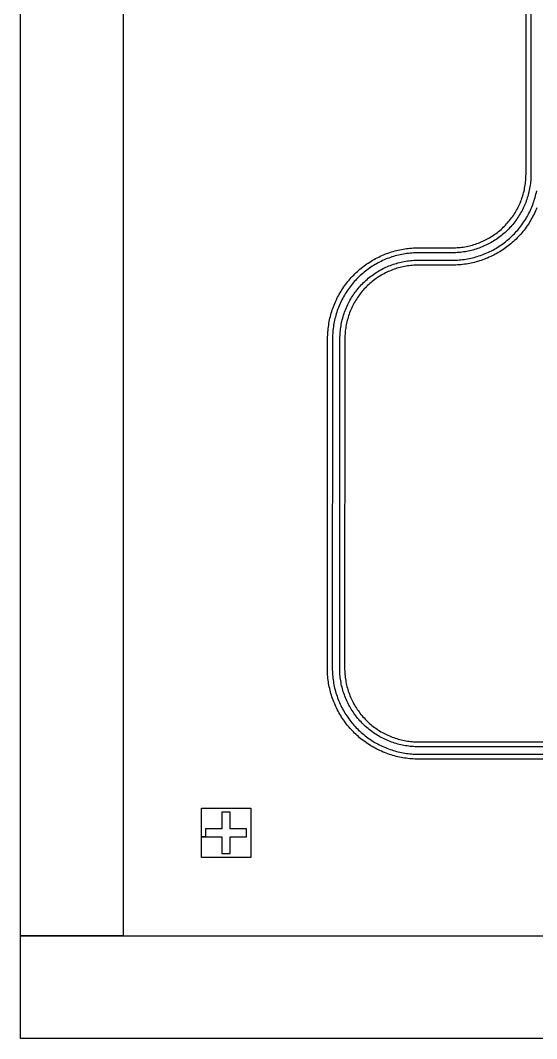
# Model space of a CAD drawing. Extents: x -2500 to 2500, y -2500 to 2500.
# Drawn here: x -2500 to -1245, y -2500 to -26 of the extents above; entities that cross this region are included whole.
import ezdxf

# ---------------------------------------------------------------- set-up
doc = ezdxf.new("R2010")
doc.units = 0
doc.layers.add('L0D0', color=1, linetype='CONTINUOUS')

msp = doc.modelspace()

# ---------------------------------------------------------------- linework, layer by layer
at = {"layer": 'L0D0'}
for points in [[(-2500, -2500), (-2500, -2250), (-2250, -2250), (2250, -2250), (2250, 2250), (-2250, 2250), (-2250, -2250), (-2500, -2250), (-2500, 2500), (2500, 2500), (2500, -2500)], [(-2060, -2060), (-2060, -2010), (-2050, -2010), (-2010, -2010), (-2010, -2050), (-1990, -2050), (-1990, -2010), (-1950, -2010), (-1950, -1990), (-1990, -1990), (-1990, -1950), (-2010, -1950), (-2010, -1990), (-2050, -1990), (-2050, -2010), (-2060, -2010), (-2060, -1940), (-1940, -1940), (-1940, -2060)]]:
    msp.add_lwpolyline(points, close=True, dxfattribs=at)
for points in [[(-950, -1821), (-1532.833, -1821), (-1537.018, -1820.96), (-1541.201, -1820.842), (-1545.381, -1820.644), (-1549.556, -1820.366), (-1553.726, -1820.01), (-1557.887, -1819.575), (-1562.04, -1819.061), (-1566.183, -1818.469), (-1570.314, -1817.799), (-1574.431, -1817.05), (-1578.533, -1816.223), (-1582.619, -1815.319), (-1586.687, -1814.338), (-1590.735, -1813.28), (-1594.763, -1812.145), (-1598.769, -1810.935), (-1602.751, -1809.649), (-1606.708, -1808.287), (-1610.638, -1806.851), (-1614.541, -1805.341), (-1618.414, -1803.757), (-1622.257, -1802.1), (-1626.068, -1800.371), (-1629.845, -1798.569), (-1633.587, -1796.697), (-1637.293, -1794.754), (-1640.962, -1792.741), (-1644.592, -1790.659), (-1648.182, -1788.509), (-1651.731, -1786.291), (-1655.237, -1784.007), (-1658.699, -1781.656), (-1662.116, -1779.24), (-1665.486, -1776.76), (-1668.809, -1774.217), (-1672.083, -1771.611), (-1675.308, -1768.944), (-1678.481, -1766.216), (-1681.602, -1763.428), (-1684.67, -1760.582), (-1687.683, -1757.679), (-1690.641, -1754.718), (-1693.542, -1751.703), (-1696.386, -1748.633), (-1699.17, -1745.509), (-1701.896, -1742.334), (-1704.56, -1739.107), (-1707.164, -1735.831), (-1709.704, -1732.506), (-1712.181, -1729.133), (-1714.594, -1725.714), (-1716.942, -1722.25), (-1719.224, -1718.742), (-1721.438, -1715.192), (-1723.586, -1711.6), (-1725.665, -1707.968), (-1727.674, -1704.298), (-1729.614, -1700.59), (-1731.483, -1696.846), (-1733.281, -1693.067), (-1735.008, -1689.255), (-1736.661, -1685.411), (-1738.242, -1681.537), (-1739.749, -1677.633), (-1741.182, -1673.701), (-1742.54, -1669.743), (-1743.823, -1665.76), (-1745.03, -1661.753), (-1746.161, -1657.724), (-1747.216, -1653.675), (-1748.194, -1649.606), (-1749.095, -1645.519), (-1749.918, -1641.416), (-1750.663, -1637.299), (-1751.33, -1633.168), (-1751.919, -1629.025), (-1752.429, -1624.871), (-1752.861, -1620.709), (-1753.214, -1616.539), (-1753.487, -1612.363), (-1753.682, -1608.183), (-1753.797, -1604), (-1753.833, -1599.826), (-1753.833, -1599.816), (-1753.167, -799.816), (-1753.124, -795.636), (-1753.001, -791.457), (-1752.8, -787.282), (-1752.52, -783.111), (-1752.161, -778.946), (-1751.724, -774.789), (-1751.208, -770.641), (-1750.613, -766.503), (-1749.941, -762.378), (-1749.19, -758.265), (-1748.362, -754.168), (-1747.456, -750.087), (-1746.474, -746.024), (-1745.415, -741.98), (-1744.279, -737.957), (-1743.068, -733.956), (-1741.781, -729.979), (-1740.419, -726.027), (-1738.982, -722.101), (-1737.472, -718.204), (-1735.888, -714.335), (-1734.232, -710.497), (-1732.503, -706.691), (-1730.702, -702.919), (-1728.83, -699.181), (-1726.888, -695.479), (-1724.876, -691.815), (-1722.796, -688.19), (-1720.647, -684.604), (-1718.43, -681.06), (-1716.147, -677.558), (-1713.799, -674.1), (-1711.385, -670.687), (-1708.907, -667.321), (-1706.366, -664.001), (-1703.762, -660.731), (-1701.098, -657.51), (-1698.372, -654.341), (-1695.588, -651.223), (-1692.744, -648.159), (-1689.844, -645.149), (-1686.887, -642.194), (-1683.874, -639.296), (-1680.807, -636.455), (-1677.688, -633.673), (-1674.516, -630.95), (-1671.293, -628.288), (-1668.02, -625.687), (-1664.699, -623.149), (-1661.33, -620.674), (-1657.915, -618.263), (-1654.455, -615.917), (-1650.952, -613.637), (-1647.406, -611.424), (-1643.818, -609.278), (-1640.191, -607.2), (-1636.525, -605.192), (-1632.822, -603.253), (-1629.082, -601.384), (-1625.308, -599.586), (-1621.501, -597.861), (-1617.662, -596.207), (-1613.792, -594.626), (-1609.893, -593.119), (-1605.966, -591.686), (-1602.013, -590.328), (-1598.034, -589.044), (-1594.033, -587.836), (-1590.009, -586.704), (-1585.964, -585.648), (-1581.9, -584.669), (-1577.818, -583.767), (-1573.72, -582.942), (-1569.608, -582.195), (-1565.481, -581.525), (-1561.343, -580.934), (-1557.194, -580.422), (-1553.037, -579.988), (-1548.872, -579.632), (-1544.701, -579.356), (-1540.525, -579.158), (-1536.347, -579.04), (-1532.167, -579), (-1450, -579), (-1446.201, -578.96), (-1442.403, -578.839), (-1438.609, -578.637), (-1434.82, -578.355), (-1431.038, -577.993), (-1427.264, -577.55), (-1423.5, -577.028), (-1419.749, -576.425), (-1416.011, -575.743), (-1412.288, -574.982), (-1408.583, -574.143), (-1404.896, -573.224), (-1401.229, -572.228), (-1397.585, -571.154), (-1393.964, -570.003), (-1390.368, -568.775), (-1386.799, -567.471), (-1383.259, -566.092), (-1379.748, -564.638), (-1376.27, -563.11), (-1372.824, -561.508), (-1369.414, -559.834), (-1366.039, -558.087), (-1362.703, -556.27), (-1359.405, -554.381), (-1356.149, -552.424), (-1352.935, -550.397), (-1349.765, -548.303), (-1346.639, -546.142), (-1343.561, -543.915), (-1340.53, -541.624), (-1337.549, -539.268), (-1334.618, -536.85), (-1331.739, -534.37), (-1328.914, -531.83), (-1326.143, -529.23), (-1323.428, -526.572), (-1320.77, -523.857), (-1318.17, -521.086), (-1315.63, -518.261), (-1313.15, -515.382), (-1310.732, -512.451), (-1308.376, -509.47), (-1306.085, -506.439), (-1303.858, -503.361), (-1301.697, -500.235), (-1299.603, -497.065), (-1297.576, -493.851), (-1295.619, -490.595), (-1293.73, -487.297), (-1291.913, -483.961), (-1290.166, -480.586), (-1288.492, -477.176), (-1286.89, -473.73), (-1285.362, -470.252), (-1283.908, -466.741), (-1282.529, -463.201), (-1281.225, -459.632), (-1279.997, -456.036), (-1278.846, -452.415), (-1277.772, -448.771), (-1276.776, -445.104), (-1275.857, -441.417), (-1275.018, -437.712), (-1274.257, -433.989), (-1273.575, -430.251), (-1272.972, -426.5), (-1272.45, -422.736), (-1272.007, -418.962), (-1271.645, -415.18), (-1271.363, -411.391), (-1271.161, -407.597), (-1271.04, -403.799), (-1271, -400), (-1271, 1000)], [(-1259, 1000), (-1259, -400), (-1259.04, -403.896), (-1259.159, -407.791), (-1259.358, -411.682), (-1259.636, -415.568), (-1259.993, -419.448), (-1260.429, -423.32), (-1260.944, -427.182), (-1261.538, -431.033), (-1262.21, -434.871), (-1262.961, -438.694), (-1263.789, -442.501), (-1264.694, -446.291), (-1265.677, -450.061), (-1266.737, -453.811), (-1267.873, -457.538), (-1269.084, -461.241), (-1270.371, -464.919), (-1271.733, -468.57), (-1273.169, -472.192), (-1274.678, -475.784), (-1276.26, -479.344), (-1277.915, -482.872), (-1279.641, -486.365), (-1281.438, -489.822), (-1283.306, -493.242), (-1285.242, -496.623), (-1287.248, -499.963), (-1289.321, -503.262), (-1291.46, -506.519), (-1293.666, -509.73), (-1295.937, -512.896), (-1298.272, -516.016), (-1300.67, -519.087), (-1303.13, -522.108), (-1305.652, -525.078), (-1308.233, -527.997), (-1310.874, -530.862), (-1313.572, -533.673), (-1316.327, -536.428), (-1319.138, -539.126), (-1322.003, -541.767), (-1324.922, -544.348), (-1327.892, -546.87), (-1330.913, -549.33), (-1333.984, -551.728), (-1337.104, -554.063), (-1340.27, -556.334), (-1343.481, -558.54), (-1346.738, -560.679), (-1350.037, -562.752), (-1353.377, -564.758), (-1356.758, -566.694), (-1360.178, -568.562), (-1363.635, -570.359), (-1367.128, -572.085), (-1370.656, -573.74), (-1374.216, -575.322), (-1377.808, -576.831), (-1381.43, -578.267), (-1385.081, -579.629), (-1388.759, -580.916), (-1392.462, -582.127), (-1396.189, -583.263), (-1399.939, -584.323), (-1403.709, -585.306), (-1407.499, -586.211), (-1411.306, -587.039), (-1415.129, -587.79), (-1418.967, -588.462), (-1422.818, -589.056), (-1426.68, -589.571), (-1430.552, -590.007), (-1434.432, -590.364), (-1438.318, -590.642), (-1442.209, -590.841), (-1446.104, -590.96), (-1450, -591), (-1532.167, -591), (-1536.268, -591.04), (-1540.368, -591.161), (-1544.464, -591.362), (-1548.556, -591.644), (-1552.641, -592.005), (-1556.719, -592.447), (-1560.787, -592.969), (-1564.844, -593.57), (-1568.889, -594.251), (-1572.919, -595.012), (-1576.934, -595.851), (-1580.931, -596.769), (-1584.91, -597.765), (-1588.868, -598.839), (-1592.805, -599.99), (-1596.718, -601.218), (-1600.606, -602.523), (-1604.468, -603.904), (-1608.302, -605.361), (-1612.107, -606.893), (-1615.881, -608.498), (-1619.623, -610.178), (-1623.331, -611.931), (-1627.004, -613.756), (-1630.641, -615.653), (-1634.239, -617.621), (-1637.798, -619.659), (-1641.317, -621.766), (-1644.793, -623.943), (-1648.226, -626.187), (-1651.615, -628.498), (-1654.957, -630.875), (-1658.252, -633.317), (-1661.499, -635.823), (-1664.696, -638.392), (-1667.842, -641.024), (-1670.935, -643.717), (-1673.975, -646.47), (-1676.961, -649.283), (-1679.89, -652.153), (-1682.763, -655.08), (-1685.578, -658.064), (-1688.334, -661.101), (-1691.029, -664.193), (-1693.664, -667.336), (-1696.236, -670.531), (-1698.745, -673.775), (-1701.19, -677.068), (-1703.569, -680.409), (-1705.883, -683.795), (-1708.13, -687.227), (-1710.309, -690.701), (-1712.42, -694.218), (-1714.461, -697.776), (-1716.432, -701.372), (-1718.332, -705.007), (-1720.16, -708.679), (-1721.916, -712.385), (-1723.598, -716.126), (-1725.207, -719.898), (-1726.742, -723.702), (-1728.202, -727.535), (-1729.586, -731.396), (-1730.894, -735.283), (-1732.126, -739.195), (-1733.281, -743.131), (-1734.358, -747.088), (-1735.357, -751.066), (-1736.278, -755.063), (-1737.121, -759.077), (-1737.885, -763.106), (-1738.569, -767.15), (-1739.174, -771.207), (-1739.699, -775.275), (-1740.144, -779.352), (-1740.509, -783.437), (-1740.794, -787.529), (-1740.999, -791.625), (-1741.123, -795.725), (-1741.167, -799.826), (-1741.833, -1599.826), (-1741.796, -1603.931), (-1741.679, -1608.036), (-1741.481, -1612.137), (-1741.202, -1616.233), (-1740.843, -1620.323), (-1740.403, -1624.405), (-1739.884, -1628.478), (-1739.285, -1632.54), (-1738.606, -1636.589), (-1737.847, -1640.624), (-1737.009, -1644.644), (-1736.093, -1648.646), (-1735.098, -1652.63), (-1734.025, -1656.593), (-1732.875, -1660.534), (-1731.647, -1664.452), (-1730.343, -1668.345), (-1728.962, -1672.212), (-1727.506, -1676.051), (-1725.974, -1679.86), (-1724.368, -1683.639), (-1722.688, -1687.385), (-1720.935, -1691.098), (-1719.109, -1694.775), (-1717.211, -1698.416), (-1715.242, -1702.019), (-1713.203, -1705.583), (-1711.094, -1709.106), (-1708.917, -1712.586), (-1706.671, -1716.024), (-1704.358, -1719.416), (-1701.979, -1722.763), (-1699.535, -1726.062), (-1697.026, -1729.312), (-1694.455, -1732.512), (-1691.82, -1735.662), (-1689.125, -1738.759), (-1686.369, -1741.802), (-1683.554, -1744.791), (-1680.68, -1747.724), (-1677.75, -1750.6), (-1674.763, -1753.417), (-1671.722, -1756.176), (-1668.627, -1758.874), (-1665.48, -1761.511), (-1662.282, -1764.085), (-1659.034, -1766.597), (-1655.737, -1769.044), (-1652.392, -1771.425), (-1649.002, -1773.741), (-1645.566, -1775.989), (-1642.087, -1778.17), (-1638.566, -1780.282), (-1635.004, -1782.324), (-1631.403, -1784.296), (-1627.764, -1786.197), (-1624.088, -1788.026), (-1620.377, -1789.782), (-1616.632, -1791.465), (-1612.854, -1793.074), (-1609.046, -1794.609), (-1605.208, -1796.068), (-1601.343, -1797.452), (-1597.451, -1798.76), (-1593.534, -1799.991), (-1589.594, -1801.145), (-1585.631, -1802.221), (-1581.649, -1803.219), (-1577.647, -1804.139), (-1573.628, -1804.98), (-1569.594, -1805.742), (-1565.545, -1806.424), (-1561.484, -1807.027), (-1557.412, -1807.55), (-1553.33, -1807.993), (-1549.24, -1808.355), (-1545.144, -1808.637), (-1541.043, -1808.839), (-1536.939, -1808.96), (-1532.833, -1809), (-950, -1809)], [(-950, -1791), (-1532.833, -1791), (-1536.731, -1790.96), (-1540.628, -1790.841), (-1544.521, -1790.642), (-1548.41, -1790.364), (-1552.292, -1790.006), (-1556.166, -1789.57), (-1560.03, -1789.054), (-1563.883, -1788.459), (-1567.722, -1787.786), (-1571.548, -1787.035), (-1575.357, -1786.206), (-1579.148, -1785.3), (-1582.921, -1784.316), (-1586.672, -1783.255), (-1590.401, -1782.118), (-1594.106, -1780.905), (-1597.785, -1779.617), (-1601.438, -1778.254), (-1605.061, -1776.817), (-1608.655, -1775.306), (-1612.217, -1773.722), (-1615.746, -1772.065), (-1619.241, -1770.337), (-1622.699, -1768.538), (-1626.12, -1766.669), (-1629.502, -1764.73), (-1632.844, -1762.723), (-1636.144, -1760.648), (-1639.402, -1758.506), (-1642.614, -1756.298), (-1645.781, -1754.025), (-1648.901, -1751.688), (-1651.973, -1749.287), (-1654.995, -1746.825), (-1657.966, -1744.301), (-1660.885, -1741.717), (-1663.751, -1739.074), (-1666.562, -1736.373), (-1669.318, -1733.615), (-1672.016, -1730.802), (-1674.657, -1727.934), (-1677.238, -1725.013), (-1679.76, -1722.04), (-1682.22, -1719.015), (-1684.618, -1715.942), (-1686.952, -1712.82), (-1689.223, -1709.651), (-1691.428, -1706.436), (-1693.567, -1703.177), (-1695.64, -1699.875), (-1697.644, -1696.532), (-1699.58, -1693.148), (-1701.446, -1689.725), (-1703.242, -1686.265), (-1704.968, -1682.769), (-1706.621, -1679.239), (-1708.202, -1675.676), (-1709.71, -1672.081), (-1711.144, -1668.456), (-1712.504, -1664.802), (-1713.789, -1661.122), (-1714.999, -1657.416), (-1716.133, -1653.686), (-1717.191, -1649.934), (-1718.171, -1646.161), (-1719.075, -1642.368), (-1719.901, -1638.559), (-1720.649, -1634.733), (-1721.318, -1630.892), (-1721.91, -1627.039), (-1722.422, -1623.174), (-1722.856, -1619.3), (-1723.21, -1615.418), (-1723.485, -1611.529), (-1723.681, -1607.636), (-1723.797, -1603.739), (-1723.833, -1599.841), (-1723.167, -799.841), (-1723.124, -795.947), (-1723.001, -792.054), (-1722.8, -788.165), (-1722.519, -784.281), (-1722.159, -780.404), (-1721.72, -776.534), (-1721.202, -772.675), (-1720.605, -768.826), (-1719.931, -764.991), (-1719.178, -761.17), (-1718.347, -757.366), (-1717.44, -753.579), (-1716.455, -749.811), (-1715.393, -746.064), (-1714.255, -742.34), (-1713.042, -738.639), (-1711.753, -734.965), (-1710.39, -731.317), (-1708.953, -727.697), (-1707.442, -724.108), (-1705.858, -720.55), (-1704.202, -717.026), (-1702.475, -713.536), (-1700.677, -710.081), (-1698.808, -706.665), (-1696.871, -703.287), (-1694.865, -699.949), (-1692.791, -696.652), (-1690.651, -693.399), (-1688.445, -690.19), (-1686.173, -687.027), (-1683.838, -683.91), (-1681.44, -680.842), (-1678.979, -677.824), (-1676.458, -674.856), (-1673.877, -671.94), (-1671.236, -669.078), (-1668.538, -666.27), (-1665.783, -663.517), (-1662.973, -660.821), (-1660.108, -658.183), (-1657.19, -655.604), (-1654.22, -653.086), (-1651.2, -650.628), (-1648.13, -648.232), (-1645.011, -645.899), (-1641.846, -643.631), (-1638.635, -641.427), (-1635.38, -639.289), (-1632.082, -637.218), (-1628.743, -635.215), (-1625.363, -633.28), (-1621.945, -631.415), (-1618.489, -629.62), (-1614.997, -627.895), (-1611.471, -626.242), (-1607.912, -624.662), (-1604.322, -623.154), (-1600.701, -621.719), (-1597.052, -620.359), (-1593.376, -619.074), (-1589.675, -617.863), (-1585.95, -616.729), (-1582.202, -615.67), (-1578.434, -614.688), (-1574.646, -613.784), (-1570.841, -612.956), (-1567.019, -612.207), (-1563.183, -611.535), (-1559.334, -610.942), (-1555.474, -610.427), (-1551.605, -609.992), (-1547.727, -609.635), (-1543.842, -609.357), (-1539.953, -609.159), (-1536.061, -609.04), (-1532.167, -609), (-1450, -609), (-1445.897, -608.96), (-1441.795, -608.839), (-1437.696, -608.638), (-1433.602, -608.356), (-1429.514, -607.994), (-1425.435, -607.551), (-1421.364, -607.029), (-1417.305, -606.427), (-1413.259, -605.745), (-1409.226, -604.984), (-1405.209, -604.144), (-1401.21, -603.225), (-1397.229, -602.228), (-1393.269, -601.153), (-1389.331, -600.001), (-1385.415, -598.771), (-1381.525, -597.464), (-1377.662, -596.082), (-1373.826, -594.624), (-1370.019, -593.091), (-1366.243, -591.483), (-1362.5, -589.802), (-1358.79, -588.047), (-1355.116, -586.22), (-1351.478, -584.322), (-1347.878, -582.352), (-1344.318, -580.311), (-1340.798, -578.202), (-1337.32, -576.023), (-1333.886, -573.777), (-1330.496, -571.464), (-1327.153, -569.085), (-1323.857, -566.64), (-1320.609, -564.131), (-1317.412, -561.559), (-1314.265, -558.925), (-1311.171, -556.229), (-1308.131, -553.473), (-1305.145, -550.658), (-1302.215, -547.785), (-1299.342, -544.855), (-1296.527, -541.869), (-1293.771, -538.829), (-1291.075, -535.735), (-1288.441, -532.588), (-1285.869, -529.391), (-1283.36, -526.143), (-1280.915, -522.847), (-1278.536, -519.504), (-1276.223, -516.114), (-1273.977, -512.68), (-1271.798, -509.202), (-1269.689, -505.682), (-1267.648, -502.122), (-1265.678, -498.522), (-1263.78, -494.884), (-1261.953, -491.21), (-1260.198, -487.5), (-1258.517, -483.757), (-1256.909, -479.981), (-1255.376, -476.174), (-1253.918, -472.338), (-1252.536, -468.475), (-1251.229, -464.585), (-1249.999, -460.669), (-1248.847, -456.731), (-1247.772, -452.771), (-1246.775, -448.79), (-1245.856, -444.791), (-1245.016, -440.774)], [(-1244.643, -481.667), (-1246.225, -485.538), (-1247.88, -489.379), (-1249.608, -493.188), (-1251.407, -496.964), (-1253.278, -500.704), (-1255.219, -504.409), (-1257.229, -508.077), (-1259.309, -511.705), (-1261.457, -515.294), (-1263.673, -518.841), (-1265.955, -522.346), (-1268.304, -525.807), (-1270.717, -529.223), (-1273.194, -532.593), (-1275.735, -535.915), (-1278.339, -539.188), (-1281.003, -542.412), (-1283.729, -545.584), (-1286.513, -548.705), (-1289.357, -551.772), (-1292.258, -554.785), (-1295.215, -557.742), (-1298.228, -560.643), (-1301.295, -563.487), (-1304.416, -566.271), (-1307.588, -568.997), (-1310.812, -571.661), (-1314.085, -574.265), (-1317.407, -576.806), (-1320.777, -579.283), (-1324.193, -581.696), (-1327.654, -584.045), (-1331.159, -586.327), (-1334.706, -588.543), (-1338.295, -590.691), (-1341.923, -592.771), (-1345.591, -594.781), (-1349.296, -596.722), (-1353.036, -598.593), (-1356.812, -600.392), (-1360.621, -602.12), (-1364.462, -603.775), (-1368.333, -605.357), (-1372.234, -606.866), (-1376.163, -608.3), (-1380.118, -609.66), (-1384.098, -610.945), (-1388.102, -612.155), (-1392.128, -613.288), (-1396.175, -614.345), (-1400.241, -615.325), (-1404.324, -616.228), (-1408.424, -617.054), (-1412.539, -617.802), (-1416.668, -618.472), (-1420.808, -619.064), (-1424.959, -619.577), (-1429.119, -620.011), (-1433.286, -620.367), (-1437.459, -620.644), (-1441.637, -620.842), (-1445.818, -620.96), (-1450, -621), (-1532.167, -621), (-1535.964, -621.04), (-1539.76, -621.161), (-1543.552, -621.362), (-1547.339, -621.644), (-1551.119, -622.006), (-1554.891, -622.448), (-1558.652, -622.97), (-1562.402, -623.572), (-1566.138, -624.253), (-1569.858, -625.013), (-1573.562, -625.852), (-1577.247, -626.77), (-1580.912, -627.765), (-1584.555, -628.838), (-1588.174, -629.988), (-1591.768, -631.214), (-1595.335, -632.517), (-1598.874, -633.894), (-1602.383, -635.347), (-1605.86, -636.873), (-1609.304, -638.474), (-1612.713, -640.146), (-1616.086, -641.891), (-1619.422, -643.707), (-1622.718, -645.593), (-1625.973, -647.549), (-1629.186, -649.573), (-1632.355, -651.665), (-1635.48, -653.824), (-1638.557, -656.049), (-1641.587, -658.338), (-1644.568, -660.691), (-1647.498, -663.107), (-1650.376, -665.584), (-1653.201, -668.122), (-1655.971, -670.72), (-1658.686, -673.375), (-1661.344, -676.088), (-1663.943, -678.856), (-1666.484, -681.679), (-1668.964, -684.555), (-1671.382, -687.483), (-1673.737, -690.461), (-1676.029, -693.489), (-1678.256, -696.565), (-1680.418, -699.688), (-1682.513, -702.855), (-1684.54, -706.067), (-1686.498, -709.32), (-1688.387, -712.615), (-1690.206, -715.948), (-1691.953, -719.32), (-1693.629, -722.728), (-1695.232, -726.171), (-1696.761, -729.646), (-1698.217, -733.154), (-1699.597, -736.692), (-1700.903, -740.258), (-1702.132, -743.851), (-1703.285, -747.469), (-1704.361, -751.111), (-1705.359, -754.775), (-1706.28, -758.459), (-1707.122, -762.162), (-1707.885, -765.882), (-1708.569, -769.618), (-1709.174, -773.367), (-1709.699, -777.128), (-1710.145, -780.899), (-1710.51, -784.679), (-1710.795, -788.466), (-1710.999, -792.258), (-1711.123, -796.054), (-1711.167, -799.851), (-1711.833, -1599.851), (-1711.796, -1603.652), (-1711.678, -1607.452), (-1711.479, -1611.248), (-1711.2, -1615.04), (-1710.841, -1618.824), (-1710.401, -1622.6), (-1709.881, -1626.366), (-1709.281, -1630.12), (-1708.602, -1633.86), (-1707.843, -1637.585), (-1707.005, -1641.294), (-1706.089, -1644.983), (-1705.095, -1648.652), (-1704.022, -1652.3), (-1702.873, -1655.923), (-1701.647, -1659.522), (-1700.345, -1663.093), (-1698.967, -1666.637), (-1697.515, -1670.15), (-1695.988, -1673.631), (-1694.387, -1677.079), (-1692.714, -1680.493), (-1690.969, -1683.87), (-1689.152, -1687.209), (-1687.265, -1690.509), (-1685.308, -1693.769), (-1683.282, -1696.985), (-1681.188, -1700.159), (-1679.028, -1703.287), (-1676.801, -1706.368), (-1674.51, -1709.401), (-1672.155, -1712.385), (-1669.737, -1715.319), (-1667.257, -1718.2), (-1664.716, -1721.028), (-1662.116, -1723.802), (-1659.458, -1726.519), (-1656.743, -1729.18), (-1653.971, -1731.782), (-1651.145, -1734.325), (-1648.266, -1736.807), (-1645.335, -1739.228), (-1642.353, -1741.586), (-1639.321, -1743.88), (-1636.242, -1746.109), (-1633.116, -1748.272), (-1629.944, -1750.368), (-1626.729, -1752.396), (-1623.471, -1754.356), (-1620.173, -1756.246), (-1616.835, -1758.065), (-1613.459, -1759.814), (-1610.047, -1761.49), (-1606.6, -1763.093), (-1603.12, -1764.623), (-1599.608, -1766.079), (-1596.066, -1767.459), (-1592.496, -1768.764), (-1588.898, -1769.993), (-1585.276, -1771.146), (-1581.629, -1772.221), (-1577.961, -1773.218), (-1574.272, -1774.137), (-1570.565, -1774.978), (-1566.84, -1775.74), (-1563.1, -1776.423), (-1559.347, -1777.026), (-1555.581, -1777.549), (-1551.806, -1777.992), (-1548.022, -1778.354), (-1544.23, -1778.637), (-1540.434, -1778.839), (-1536.635, -1778.96), (-1532.833, -1779), (-950, -1779)]]:
    msp.add_lwpolyline(points, dxfattribs=at)

doc.saveas('drawing.dxf')
